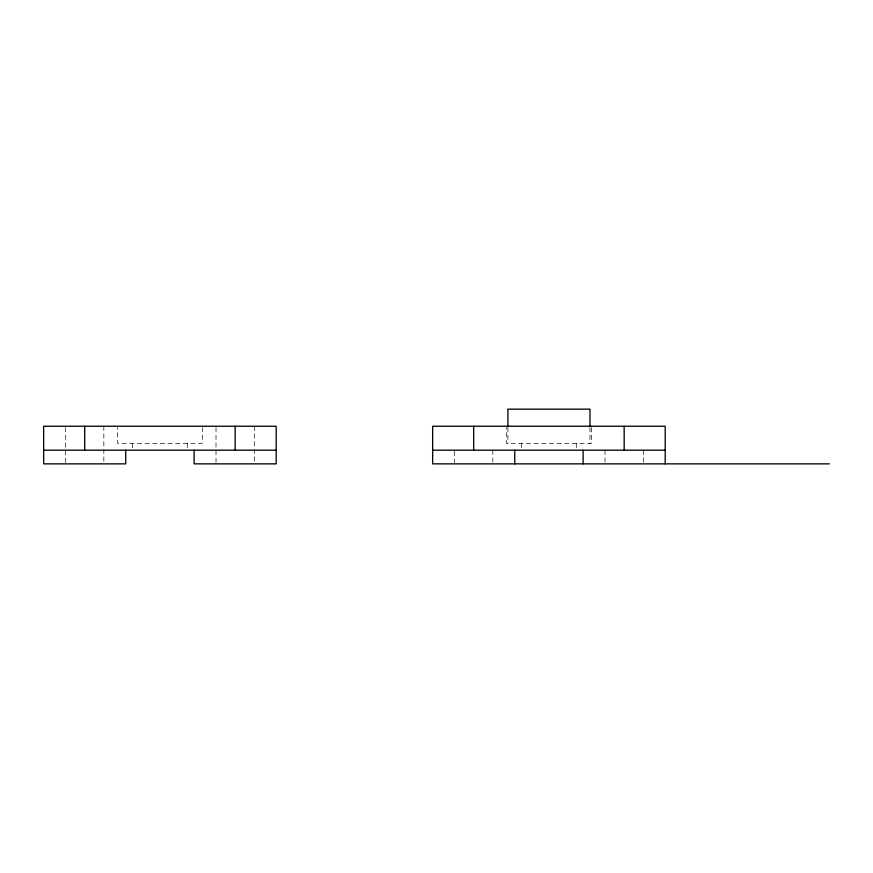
<?xml version="1.0" encoding="UTF-8"?>
<svg xmlns="http://www.w3.org/2000/svg" width="873" height="873" viewBox="0 0 873 873"><rect width="100%" height="100%" fill="white"/><g stroke="black" fill="none" stroke-linecap="round" stroke-linejoin="round"><path stroke-width="0.65" stroke-dasharray="4.37 3.27" d="M643.314 450.184L643.314 462.614M605.011 450.184L605.011 462.614M591.327 427.552L591.327 443.342L506.515 443.342L506.515 427.552M589.962 427.552L589.962 443.342M576.289 443.342L576.289 449.038M521.563 443.342L521.563 449.038M507.89 427.552L507.89 443.342M492.841 450.184L492.841 462.614M454.538 451.417L454.538 462.614M254.316 426.242L254.316 462.515M216.013 427.584L216.013 462.515M202.329 427.552L202.329 443.342L117.517 443.342L117.517 427.552M187.28 443.342L187.28 449.038M132.565 443.342L132.565 450.184M103.843 426.242L103.843 462.515M65.54 427.584L65.54 462.515"/><path stroke-width="1.31" d="M43.65 450.184L276.195 450.184M432.648 450.184L665.204 450.184M829.35 463.858L432.648 463.858L432.648 426.242L665.204 426.242L665.204 463.858M624.162 426.242L624.162 450.184M589.962 426.242L589.962 409.142L507.89 409.142L507.89 426.242M583.12 450.184L583.12 463.858M514.732 450.184L514.732 463.858M473.69 426.242L473.69 450.184M235.164 426.242L235.164 450.184M194.122 450.184L194.122 463.858L276.195 463.858L276.195 426.242L43.65 426.242L43.65 463.858L125.723 463.858L125.723 450.184M84.692 426.242L84.692 450.184"/></g></svg>
